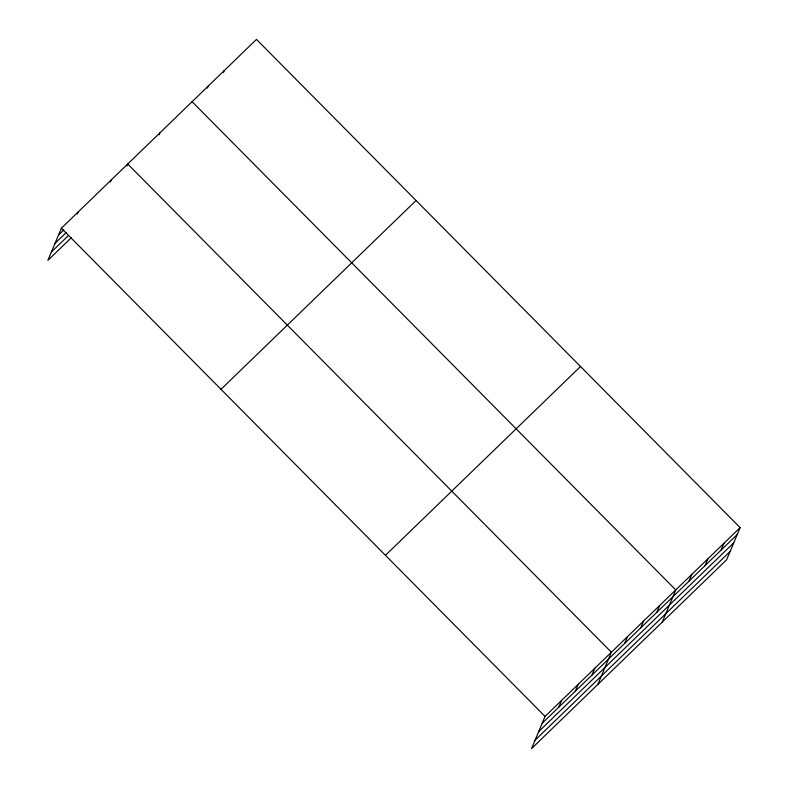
<?xml version="1.0" encoding="UTF-8"?>
<svg xmlns="http://www.w3.org/2000/svg" width="788" height="788" viewBox="0 0 788 788"><rect width="100%" height="100%" fill="white"/><g stroke="black" fill="none" stroke-linecap="round" stroke-linejoin="round"><path stroke-width="1.18" d="M740.119 527.625L545.06 716.43L531.536 748.6L726.605 559.795L740.119 527.625L256.464 39.4L61.395 228.205L47.881 260.375L71.442 237.562M77.155 214.119L77.982 212.159M110.32 182.018L111.138 180.058M126.898 165.972L127.715 164.012L611.38 652.237L597.856 684.408M159.087 134.817L159.905 132.857M207.362 88.089L208.19 86.128M223.457 72.516L224.275 70.556M558.751 707.24L561.637 700.384M575.339 691.194L578.215 684.339M591.916 675.149L594.802 668.293M624.589 643.52L627.475 636.665M640.683 627.947L643.569 621.092M656.778 612.365L659.654 605.509M662.235 622.096L675.749 589.936L192.095 101.701M688.958 581.209L691.844 574.354M705.053 565.636L707.939 558.781M721.148 550.063L724.034 543.208M58.519 235.06L63.749 229.998M55.002 243.413L66.35 232.43M51.387 252.022L67.965 235.967M221.004 389.321L416.074 200.516M385.45 555.323L580.52 366.509M542.174 723.285L737.243 534.481M538.667 731.638L733.726 542.834M535.042 740.247L730.112 551.442M61.395 228.205L545.06 716.43"/></g></svg>
